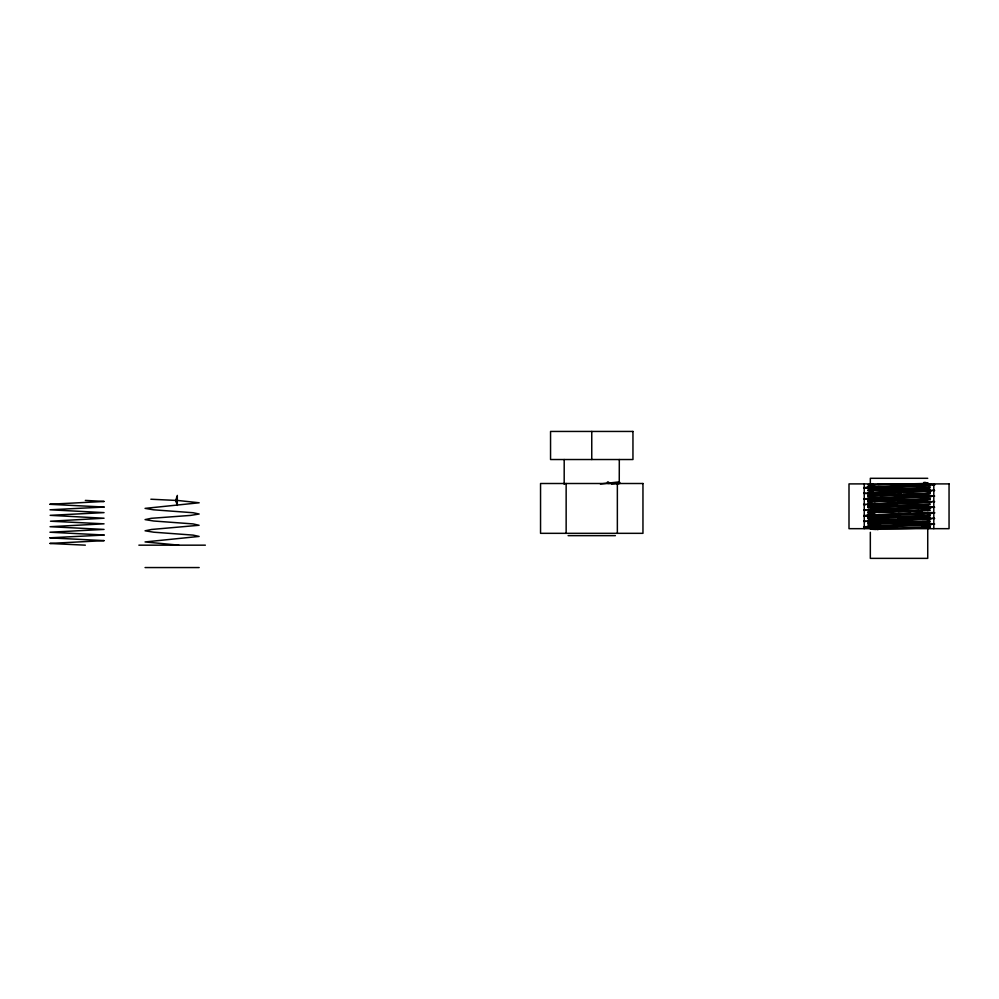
<?xml version="1.0" encoding="UTF-8"?>
<svg xmlns="http://www.w3.org/2000/svg" width="999" height="999" viewBox="0 0 999 999"><rect width="100%" height="100%" fill="white"/><g stroke="black" fill="none" stroke-linecap="round" stroke-linejoin="round"><path stroke-width="1.5" d="M564.185 484.278L564.198 459.528M870.329 532.305L870.329 558.366L927.734 558.366L927.734 528.621M619.305 459.528L619.255 481.88L600.387 483.991M175.749 500.412L177.298 495.417L177.298 505.407L175.749 500.412L150.861 499.225M177.298 496.815L176.299 501.248L177.298 504.008M934.627 512.874L863.66 515.546M867.244 487.012L930.843 484.178M930.831 525.049L867.282 527.772M930.818 502.609L867.594 505.581M49.95 504.233L104.046 501.473M49.95 537.812L104.046 535.052M49.95 543.406L104.046 540.646M870.316 518.743L881.717 517.932M930.818 513.873L867.344 516.72M104.046 507.067L50 509.79L104.046 512.624L50.162 515.334L104.046 518.219L50.499 521.216L104.046 523.826L50.062 526.71L104.046 529.42L49.95 532.217L104.046 535.014M930.818 491.496L867.294 494.193M867.244 514.997L930.281 512.325M930.818 497.015L867.569 499.987M930.806 495.417L867.781 498.002M934.627 484.902L863.66 487.574M870.341 518.381L898.076 517.395M922.864 504.807L930.094 504.22M930.094 499.175L868.031 501.873M927.659 526.885L897.826 528.259M927.671 515.696L881.855 517.594M867.944 507.005L921.865 504.857L921.49 505.419M927.634 493.331L924.425 493.681M868.006 518.119L901.023 516.72M870.416 501.898L871.64 501.698M868.056 495.716L901.448 494.33M868.131 523.676L902.159 522.29M863.598 504.37L934.639 501.66L932.492 501.361M863.611 526.748L934.639 524.063L931.455 523.663M863.623 498.776L934.639 496.078L931.443 495.691M863.636 521.153L934.639 518.456L932.679 518.156M863.636 493.169L934.639 490.484L932.666 490.172M868.206 501.273L902.796 499.887M863.673 509.952L934.639 507.255L931.592 506.893M927.359 510.177L898.076 511.463M870.691 496.228L898.076 495.005M927.334 521.378L896.565 522.702M617.557 483.991L620.104 483.341L619.318 481.743M930.419 486.014L867.644 488.811M870.878 485.014L900.236 483.753M930.344 501.123L867.607 503.908M867.769 525.973L930.631 523.239M870.953 524.163L898.076 522.989M867.806 492.407L930.693 489.685M926.872 499.063L897.152 500.299M617.132 483.504L611.45 484.016M868.218 509.14L930.569 506.443M871.865 501.685L872.614 501.61M871.952 490.484L872.726 490.422M925.499 504.795L924.612 504.857M925.399 488.012L900.249 489.011M873.126 507.167L899.649 506.156M873.838 501.523L874.537 501.486M873.975 490.334L874.687 490.284M924.1 493.706L922.614 493.793A28.746 0.887 -0.2 0 1 924.162 494.692A28.746 0.887 -0.2 0 1 897.764 495.229M923.95 504.907L898.076 505.869M874.912 501.461L878.383 501.286M875.873 490.222L895.891 489.485M922.202 493.818L920.441 493.893M919.967 493.918L918.481 493.981M922.377 488.598L878.496 489.997M922.514 494.18L879.994 495.529M878.883 501.273L880.431 501.198M922.539 516.558L878.496 517.969M922.539 521.615L922.464 521.615A28.746 0.887 -0.1 0 1 924.275 522.664A28.746 0.887 -0.1 0 1 897.801 523.189M922.114 510.988L919.979 511.076M917.956 494.006L895.903 494.742M880.968 501.186L898.401 500.599M877.459 506.818L921.34 505.419M877.472 511.863L918.968 510.564M921.19 510.477L918.243 511.138M877.921 484.415L893.705 483.903M877.934 489.473L901.023 488.748M920.104 510.526L878.496 512.375M927.734 478.309L870.329 478.309L870.329 485.214M568.106 535.651L615.396 535.651M138.873 545.167L205.357 545.167M145.067 567.557L199.176 567.557M85.327 500.412L104.046 501.436M85.327 545.167L50.012 543.481M866.633 499.25L863.748 498.988M866.645 527.222L863.636 526.948M866.483 488.049L865.821 488.012M866.495 516.021L865.833 515.984M927.572 483.778L930.344 484.028M931.667 512.487L934.627 512.837M870.516 517.045L869.555 516.982M932.579 484.59L934.602 484.84M178.858 545.167L145.067 541.945L199.126 536.426L193.044 535.102L153.646 532.192L145.08 530.794L151.573 529.47L199.088 525.274L193.044 523.913L153.646 521.003L145.08 519.605L151.186 518.319L190.597 515.409L199.151 514.01L193.044 512.724L153.646 509.815L145.067 508.379L199.176 502.784L177.298 500.412M869.992 528.209L867.582 527.959M865.771 510.389L863.673 510.164M865.708 504.782L863.66 504.57M927.522 515.009L930.057 515.322M865.571 493.581L863.723 493.394M927.646 526.211L929.844 526.448M865.596 521.565L863.723 521.366M865.509 487.987L863.698 487.787M865.534 515.959L863.698 515.771M868.618 500.112L867.706 500.012M926.523 515.696L927.709 515.921M929.245 492.794L930.044 492.944M868.643 502.135L867.944 501.96M868.643 507.18L868.069 507.067M867.756 511.213L930.656 508.154M867.681 522.39L930.693 519.343M867.557 520.679L930.693 517.669M50.012 504.32L104.046 507.03M50.012 537.887L104.046 540.609M933.803 483.903L933.803 528.671M864.247 483.903L864.247 528.671M617.357 483.504L617.357 533.329M591.758 431.443L591.758 459.528M566.146 483.504L566.146 533.329M874.537 485.439A31.119 0.687 1 0 1 869.355 485.127M869.055 485.089A31.119 0.887 -0.2 0 1 873.226 484.34M873.126 490.946A31.119 0.699 1 0 1 869.455 490.709M869.217 490.659A31.119 0.887 -0.2 0 1 873.089 489.91M928.695 487.912A31.119 0.687 -1 0 1 916.445 488.499M929.644 487.787A31.119 0.887 0.2 0 1 928.858 487.874M874.225 496.528A31.119 0.712 1 0 1 869.492 496.241M869.292 496.216A31.119 0.874 -0.3 0 1 873.488 495.429M928.645 493.506A31.119 0.712 -1 0 1 917.332 494.055M929.907 493.319A31.119 0.887 0.2 0 1 929.12 493.444M872.776 507.742A31.119 0.687 1 0 1 870.029 507.579M868.855 507.467A31.119 0.887 -0.2 0 1 873.151 506.743M928.521 504.77A31.119 0.699 -1 0 1 917.369 505.319M929.619 504.57A31.119 0.887 -0.1 0 1 928.833 504.67M873.863 513.361A31.119 0.687 1 0 1 869.43 513.086M869.142 513.061A31.119 0.887 -0.2 0 1 873.551 512.287M928.658 510.302A31.119 0.687 -1 0 1 916.495 510.889M929.782 510.152A31.119 0.887 0.2 0 1 928.983 510.264M873.9 518.968A31.119 0.724 1 0 1 869.28 518.681M868.905 518.618A31.119 0.887 -0.2 0 1 873.238 517.882M928.72 515.884A31.119 0.699 -1 0 1 917.007 516.458M930.106 515.571A31.119 0.887 0.2 0 1 928.97 515.834M880.431 524.4A31.106 3.122 6 0 1 873.288 519.405A31.106 3.122 6 0 1 914.734 522.727M916.982 521.99A31.119 0.724 -1 0 0 928.72 521.416A31.119 0.874 0.3 0 0 929.594 521.303M928.246 487.45A31.119 0.887 0 0 1 927.372 488.111M929.195 487.962A31.119 0.624 -1.2 0 1 902.459 488.973M871.028 490.109A31.119 0.624 -1.2 0 1 884.115 489.572M868.231 490.397A31.119 0.887 0 0 1 870.204 490.184M927.547 492.969A31.119 0.887 0.1 0 1 927.172 493.706M929.295 493.543A31.119 0.649 -1.1 0 1 903.009 494.555M868.106 495.979A31.119 0.887 0 0 1 869.879 495.754M928.296 498.551A31.119 0.887 0 0 1 927.06 499.238M928.508 499.15A31.119 0.637 -1.1 0 1 904.694 500.062M868.281 501.573A31.119 0.874 -0.3 0 1 871.215 501.298M923.713 509.602A31.119 0.637 1.1 0 1 925.623 509.69M928.421 509.827A31.119 0.887 0 0 1 927.209 510.489M922.239 510.427A31.119 0.662 -1.1 0 1 921.053 510.477M871.066 512.499A31.119 0.637 -1.1 0 1 883.703 511.963M868.069 512.824A31.119 0.887 0 0 1 869.542 512.624M927.846 515.359A31.119 0.887 0 0 1 926.96 516.083M929.382 515.921A31.119 0.649 -1.1 0 1 902.409 516.958M867.981 518.556A31.119 0.887 -0.1 0 1 870.516 518.144M927.984 520.941A31.119 0.887 0 0 1 927.072 521.653M928.945 521.528A31.119 0.649 -1.1 0 1 903.97 522.477M868.243 524.163A31.119 0.887 0 0 1 869.792 523.738M926.922 526.473A31.119 0.874 0.3 0 1 927.721 527.21M925.399 527.097A31.119 0.724 -0.9 0 1 916.295 528.234A31.119 0.724 -0.9 0 1 873.663 528.758M880.419 490.459A28.746 0.887 -0.1 0 1 899.55 490.222M873.588 495.891A28.746 0.887 0.1 0 1 895.404 494.617M875.424 501.473A28.746 0.887 0.1 0 1 896.615 500.099M922.626 509.865A28.746 0.887 0.1 0 1 922.102 509.89M873.413 506.955A28.746 0.887 0 0 1 897.789 505.656M923.663 515.322A28.746 0.887 -0.1 0 1 921.228 515.422M875.673 512.674A28.746 0.887 -0.1 0 1 873.188 511.775A28.746 0.887 -0.1 0 1 897.726 511.226M924.687 526.56A28.746 0.887 0 0 1 922.364 526.673M875.636 523.888A28.746 0.887 0.1 0 1 895.866 522.502M877.609 529.695A28.709 3.109 -6.5 0 1 878.133 529.57M876.385 529.495A28.746 0.887 0 0 1 872.876 528.583A28.746 0.887 0 0 1 897.477 528.059M925.062 482.392A28.422 6.294 -11.9 0 1 924.699 482.642M923.613 482.517A28.746 0.887 0 0 1 900.436 483.878M923.301 488.286A28.746 0.887 0 0 1 923.188 489.248A28.746 0.887 0 0 1 895.104 489.66M924.262 499.425A28.746 0.887 -0.1 0 1 923.513 500.324A28.746 0.887 -0.1 0 1 898.226 500.786M922.589 504.932A28.746 0.887 0 0 1 924.687 505.844A28.746 0.887 0 0 1 899.824 506.343M874.5 513.036A28.746 0.887 0 0 1 877.459 511.988A28.746 0.887 0 0 1 910.801 511.75M923.001 516.158A28.746 0.887 -0.2 0 1 924.013 517.082A28.746 0.887 -0.2 0 1 897.726 517.632M874.175 519.005A28.746 0.887 0.2 0 1 875.399 518.943M877.422 524.687A28.709 0.887 0.1 0 1 878.583 524.65M607.13 483.304A28.334 1.661 2.3 0 1 609.328 483.491M607.479 481.943A27.522 1.661 2.5 0 1 608.603 482.042M632.954 431.443L550.549 431.443L550.549 459.528L632.954 459.528L632.954 431.443M642.956 483.504L540.546 483.504L540.546 533.329L642.956 533.329L642.956 483.504M949.05 483.903L849 483.903L849 528.671L949.05 528.671L949.05 483.903"/></g></svg>
